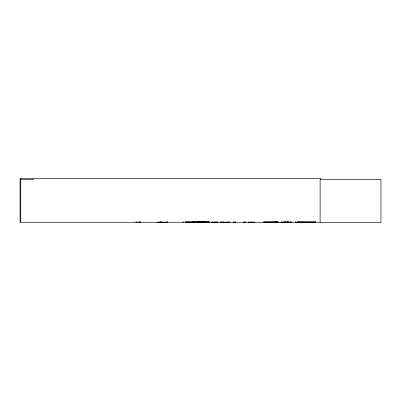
<?xml version="1.0" encoding="UTF-8"?>
<svg xmlns="http://www.w3.org/2000/svg" width="401" height="401" viewBox="0 0 401 401"><rect width="100%" height="100%" fill="white"/><g stroke="black" fill="none" stroke-linecap="round" stroke-linejoin="round"><path stroke-width="0.6" d="M167.748 222.264L167.748 221.908L167.703 222.174L157.032 222.249L157.032 221.908M163.478 222.249L163.483 221.908M197.703 222.249L197.708 221.908M204.154 222.249L204.159 221.908M272.048 222.249L272.048 221.908M278.464 221.908L278.5 222.264L278.5 221.908M298.154 222.249L298.108 221.979L315.612 221.979L315.562 222.264L315.572 221.979L315.607 222.249L295.497 222.204L315.612 222.094M298.138 222.249L298.143 221.979M199.227 222.219L199.312 221.908M211.718 222.264L217.938 222.229M287.898 222.264L288.023 221.938L288.038 222.264M196.766 222.219L196.726 221.908M201.713 222.264L201.773 221.818M281.106 222.194L290.329 222.204M245.026 222.219L245.071 221.938M227.187 222.219L229.086 222.219L229.061 221.818M196.68 222.219L196.701 221.938M196.916 222.219L196.946 221.938M280.916 222.204L291.893 222.219L291.893 221.908M285.507 222.204L285.467 221.818M198.846 222.219L198.876 221.938M203.237 222.219L203.197 221.818M214.861 222.219L214.901 221.938M216.53 222.219L216.57 221.938M243.086 222.219L245.071 222.174M159.718 222.219L159.763 221.938M21.303 178.826L20.05 178.826L20.05 222.264L320.188 222.264M20.05 179.633L33.804 179.633M185.432 221.984L200.615 221.984M201.563 221.984L209.593 221.984M263.703 221.984L277.592 221.984M185.412 222.099L200.635 222.099M201.548 222.099L209.608 222.089M263.688 222.099L277.607 222.099M185.422 222.239L209.603 222.239M227.066 222.249L220.846 222.264M248.234 222.174L254.68 222.219L254.68 221.908M263.693 222.239L278.78 222.219M235.718 222.219L233.818 222.219L233.848 221.818M222.931 222.219L222.886 221.938L222.846 222.264M221.262 222.219L221.217 221.938M212.746 222.209L212.806 221.818M199.447 222.209L199.482 221.728M208.089 222.219L208.019 221.818M203.507 222.209L203.497 221.938M206.089 222.209L206.084 221.938L206.054 222.264M200.35 222.229L200.355 221.818M199.979 222.209L199.999 221.818M290.635 222.219L290.62 221.938L290.6 222.264M284.705 222.209L284.68 221.908M208.264 222.209L208.249 221.908M201.142 222.174L201.041 221.818M290.299 222.159L290.299 221.923M315.567 222.249L315.562 221.979M272.094 222.219L272.094 221.908M320.815 179.633L320.815 178.375L20.757 178.375L20.757 222.264M302.224 221.863L302.224 222.264M301.948 221.893L301.948 222.249M299.111 221.773L299.111 222.264M298.885 221.773L298.885 222.264M298.835 221.803L298.835 222.249M298.61 221.803L298.61 222.249M295.773 221.863L295.773 222.264M295.497 221.893L295.497 222.249M290.269 221.893L290.269 222.249M288.78 221.818L288.78 222.264M288.555 221.818L288.555 222.264M287.547 221.803L287.547 222.249M287.457 221.818L287.457 222.264M287.387 221.803L287.387 222.249M287.251 221.818L287.251 222.264M285.738 221.893L285.738 222.249M285.677 221.893L285.677 222.249M285.261 221.818L285.261 222.264M284.023 221.803L284.023 222.249M283.863 221.803L283.863 222.249M282.119 221.908L282.119 222.264M281.146 221.893L281.146 222.249M276.951 221.818L276.951 222.264M276.89 221.818L276.89 222.264M276.755 221.908L276.755 222.264M275.422 221.818L275.422 222.264M275.392 221.818L275.392 222.264M275.201 221.818L275.166 222.264M251.572 221.818L251.572 222.264M251.347 221.818L251.347 222.264M248.234 221.908L248.234 222.264M245.111 221.908L245.111 222.264M244.981 221.818L244.921 222.264M243.407 221.908L243.407 222.264M235.402 221.908L235.402 222.264M233.903 221.818L233.903 222.264M233.733 221.908L233.733 222.264M229.171 221.908L229.171 222.264M229.001 221.818L229.001 222.264M227.502 221.908L227.502 222.264M226.971 221.908L226.971 222.264M223.778 221.818L223.778 222.264M223.563 221.818L223.563 222.264M221.347 221.818L221.287 222.264M221.177 221.908L221.177 222.264M220.75 221.908L220.75 222.264M218.034 221.908L218.034 222.264M216.615 221.908L216.615 222.264M216.5 221.818L216.445 222.264M215.222 221.818L215.222 222.264M215.006 221.818L214.946 222.264M214.36 221.908L214.36 222.264M212.861 221.818L212.861 222.264M212.69 221.908L212.69 222.264M211.813 221.908L211.813 222.264M208.134 221.908L208.134 222.264M207.959 221.818L207.959 222.264M206.46 221.908L206.46 222.264M205.533 221.908L205.533 222.264M205.322 221.818L205.322 222.264M205.162 221.818L205.162 222.264M205.056 221.818L205.056 222.264M204.841 221.818L204.841 222.264M203.467 221.908L203.467 222.264M203.327 221.908L203.327 222.264M203.026 221.818L203.026 222.264M202.48 221.818L202.48 222.264M202.34 221.908L202.31 222.264L202.284 221.818M202.034 221.908L202.034 222.264M201.944 221.908L201.944 222.264M201.613 221.818L201.613 222.264M200.816 221.818L200.826 222.264M200.736 221.728L200.736 222.264M200.169 221.818L200.169 222.264M199.888 221.818L199.949 222.264M199.808 221.818L199.828 222.264M199.733 221.818L199.778 222.264L199.683 221.908M199.583 221.818L199.583 222.264M199.392 221.908L199.392 222.264M198.896 221.728L198.906 222.264M198.009 221.908L198.009 222.264M197.523 221.818L197.523 222.264M197.337 221.818L197.337 222.264M196.971 221.908L196.971 222.264M196.5 221.818L196.5 222.264M196.284 221.818L196.284 222.264M194.044 221.728L194.044 222.264M193.638 221.818L193.643 222.264M193.092 221.908L193.092 222.264M192.786 221.728L192.786 222.264M190.134 221.908L190.134 222.264M188.194 221.818L188.194 222.264M188.039 221.818L188.039 222.264M185.588 221.908L185.588 222.264M183.257 221.818L183.257 222.264M182.911 221.908L182.891 222.264M167.613 221.818L167.553 222.264M166.039 221.908L166.039 222.264M161.844 221.728L161.844 222.264M160.545 221.818L160.545 222.264M160.375 221.818L160.375 222.264M160.365 221.818L160.365 222.264M160.149 221.818L160.139 222.264M159.849 221.908L159.809 222.264M140.35 221.728L140.35 222.264M140.315 221.728L140.315 222.264M139.733 221.728L139.733 222.264M139.097 221.728L139.097 222.264M138.38 221.908L138.38 222.264M137.042 221.908L137.042 222.264M136.701 221.908L136.676 222.264M136.335 221.908L136.335 222.264M134.972 221.908L134.972 222.264M380.95 179.633L320.108 179.633L320.108 222.625L380.95 222.625L380.95 179.633M197.828 222.219L197.813 221.938L197.798 222.264M194.375 222.264L194.375 221.908L194.365 222.264"/></g></svg>
